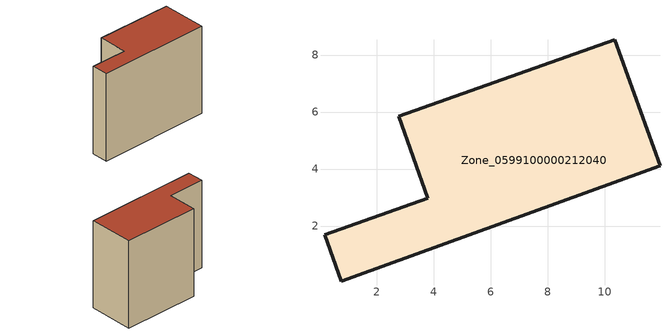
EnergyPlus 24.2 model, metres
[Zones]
Zone_0599100000212040
 floor ground (C_G): 0.76,0.06 0.17,1.69 3.8,2.98 2.77,5.86 10.36,8.54 11.94,4.12 z0
 wall outside (C_F): 0.17,1.69 0.76,0.06 11.94,4.12 10.36,8.54 2.77,5.86 3.8,2.98 0.17,1.69 z0:9.29
 roof outside (C_R): 0.76,0.06 11.94,4.12 10.36,8.54 2.77,5.86 3.8,2.98 0.17,1.69 z9.29
[BUILDING]
Pand.0599100000212040: North Axis=0; Terrain=City; Loads Convergence Tolerance Value=0.04; Temperature Convergence Tolerance Value=0.4; Solar Distribution=FullExterior; Maximum Number of Warmup Days=25; Minimum Number of Warmup Days=1
[Site:Location]
Rotterdam.The.Hague.AP_ZH_NLD Design_Conditions: Latitude=51.96; Longitude=4.45; Time Zone=1; Elevation=-4.5
[SITE:GROUNDTEMPERATURE:BUILDINGSURFACE]
18, 18, 18, 18, 18, 18, 18, 18, 18, 18, 18, 18
[MATERIAL] Thermal Absorptance=0.9; Solar Absorptance=0.7; Visible Absorptance=0.7
Name | Roughness | Thickness | Conductivity | Density | Specific Heat
G.TI.1946 | MediumSmooth | 0.15 | 1 | 540 | 1210
F.TI.1946 | Rough | 0.3 | 0.857143 | 1920 | 840
R.TI.1946 | MediumRough | 0.2 | 0.1 | 1500 | 1000
[CONSTRUCTION]
C_G: G.TI.1946
C_F: F.TI.1946
C_R: R.TI.1946
[ZONE]
Zone_0599100000212040: Type=1; Multiplier=1; Ceiling Height=Autocalculate; Volume=Autocalculate; Floor Area=autocalculate; Part of Total Floor Area=Yes
[ZONEINFILTRATION:DESIGNFLOWRATE]
Infil_Zone_0599100000212040: Zone or ZoneList or Space or SpaceList=Zone_0599100000212040; Schedule=AlwaysOn; Design Flow Rate Calculation Method=Flow/Area; Flow Rate per Floor Area=0.003; Constant Term Coefficient=1; Temperature Term Coefficient=0; Velocity Term Coefficient=0; Velocity Squared Term Coefficient=0
[HVACTEMPLATE:ZONE:IDEALLOADSAIRSYSTEM]
Zone_0599100000212040: Maximum Heating Supply Air Temperature=50; Minimum Cooling Supply Air Temperature=13; Maximum Heating Supply Air Humidity Ratio=0.0156; Minimum Cooling Supply Air Humidity Ratio=0.0077; Heating Limit=NoLimit; Cooling Limit=NoLimit; Dehumidification Control Type=ConstantSensibleHeatRatio; Cooling Sensible Heat Ratio=0.7; Dehumidification Setpoint=60; Humidification Control Type=None; Humidification Setpoint=30; Outdoor Air Method=None; Outdoor Air Flow Rate per Person=0.00944; Outdoor Air Flow Rate per Zone Floor Area=0; Outdoor Air Flow Rate per Zone=0; Demand Controlled Ventilation Type=None; Outdoor Air Economizer Type=NoEconomizer; Heat Recovery Type=None; Sensible Heat Recovery Effectiveness=0.7; Latent Heat Recovery Effectiveness=0.65
[ZONECONTROL:THERMOSTAT]
ThermostatControl_Zone_0599100000212040: Zone or ZoneList=Zone_0599100000212040; Control Type Schedule=DualSetpointControlType; Control 1=Thermostat_Zone_0599100000212040; Temperature Difference Between Cutout And Setpoint=0
[THERMOSTATSETPOINT:DUALSETPOINT]
Thermostat_Zone_0599100000212040: Heating Setpoint Temperature Schedule=HeatingSetpoint_Zone_0599100000212040; Cooling Setpoint Temperature Schedule=CoolingSetpoint_Zone_0599100000212040
[SCHEDULE:COMPACT]
HeatingSetpoint_Zone_0599100000212040: Through: 12/31, For: AllDays, Until: 24:00, 21
CoolingSetpoint_Zone_0599100000212040: Through: 12/31, For: AllDays, Until: 24:00, 24
DualSetpointControlType: Through: 12/31, For: AllDays, Until: 24:00, 4
AlwaysOn: Through: 12/31, For: AllDays, Until: 24:00, 1
